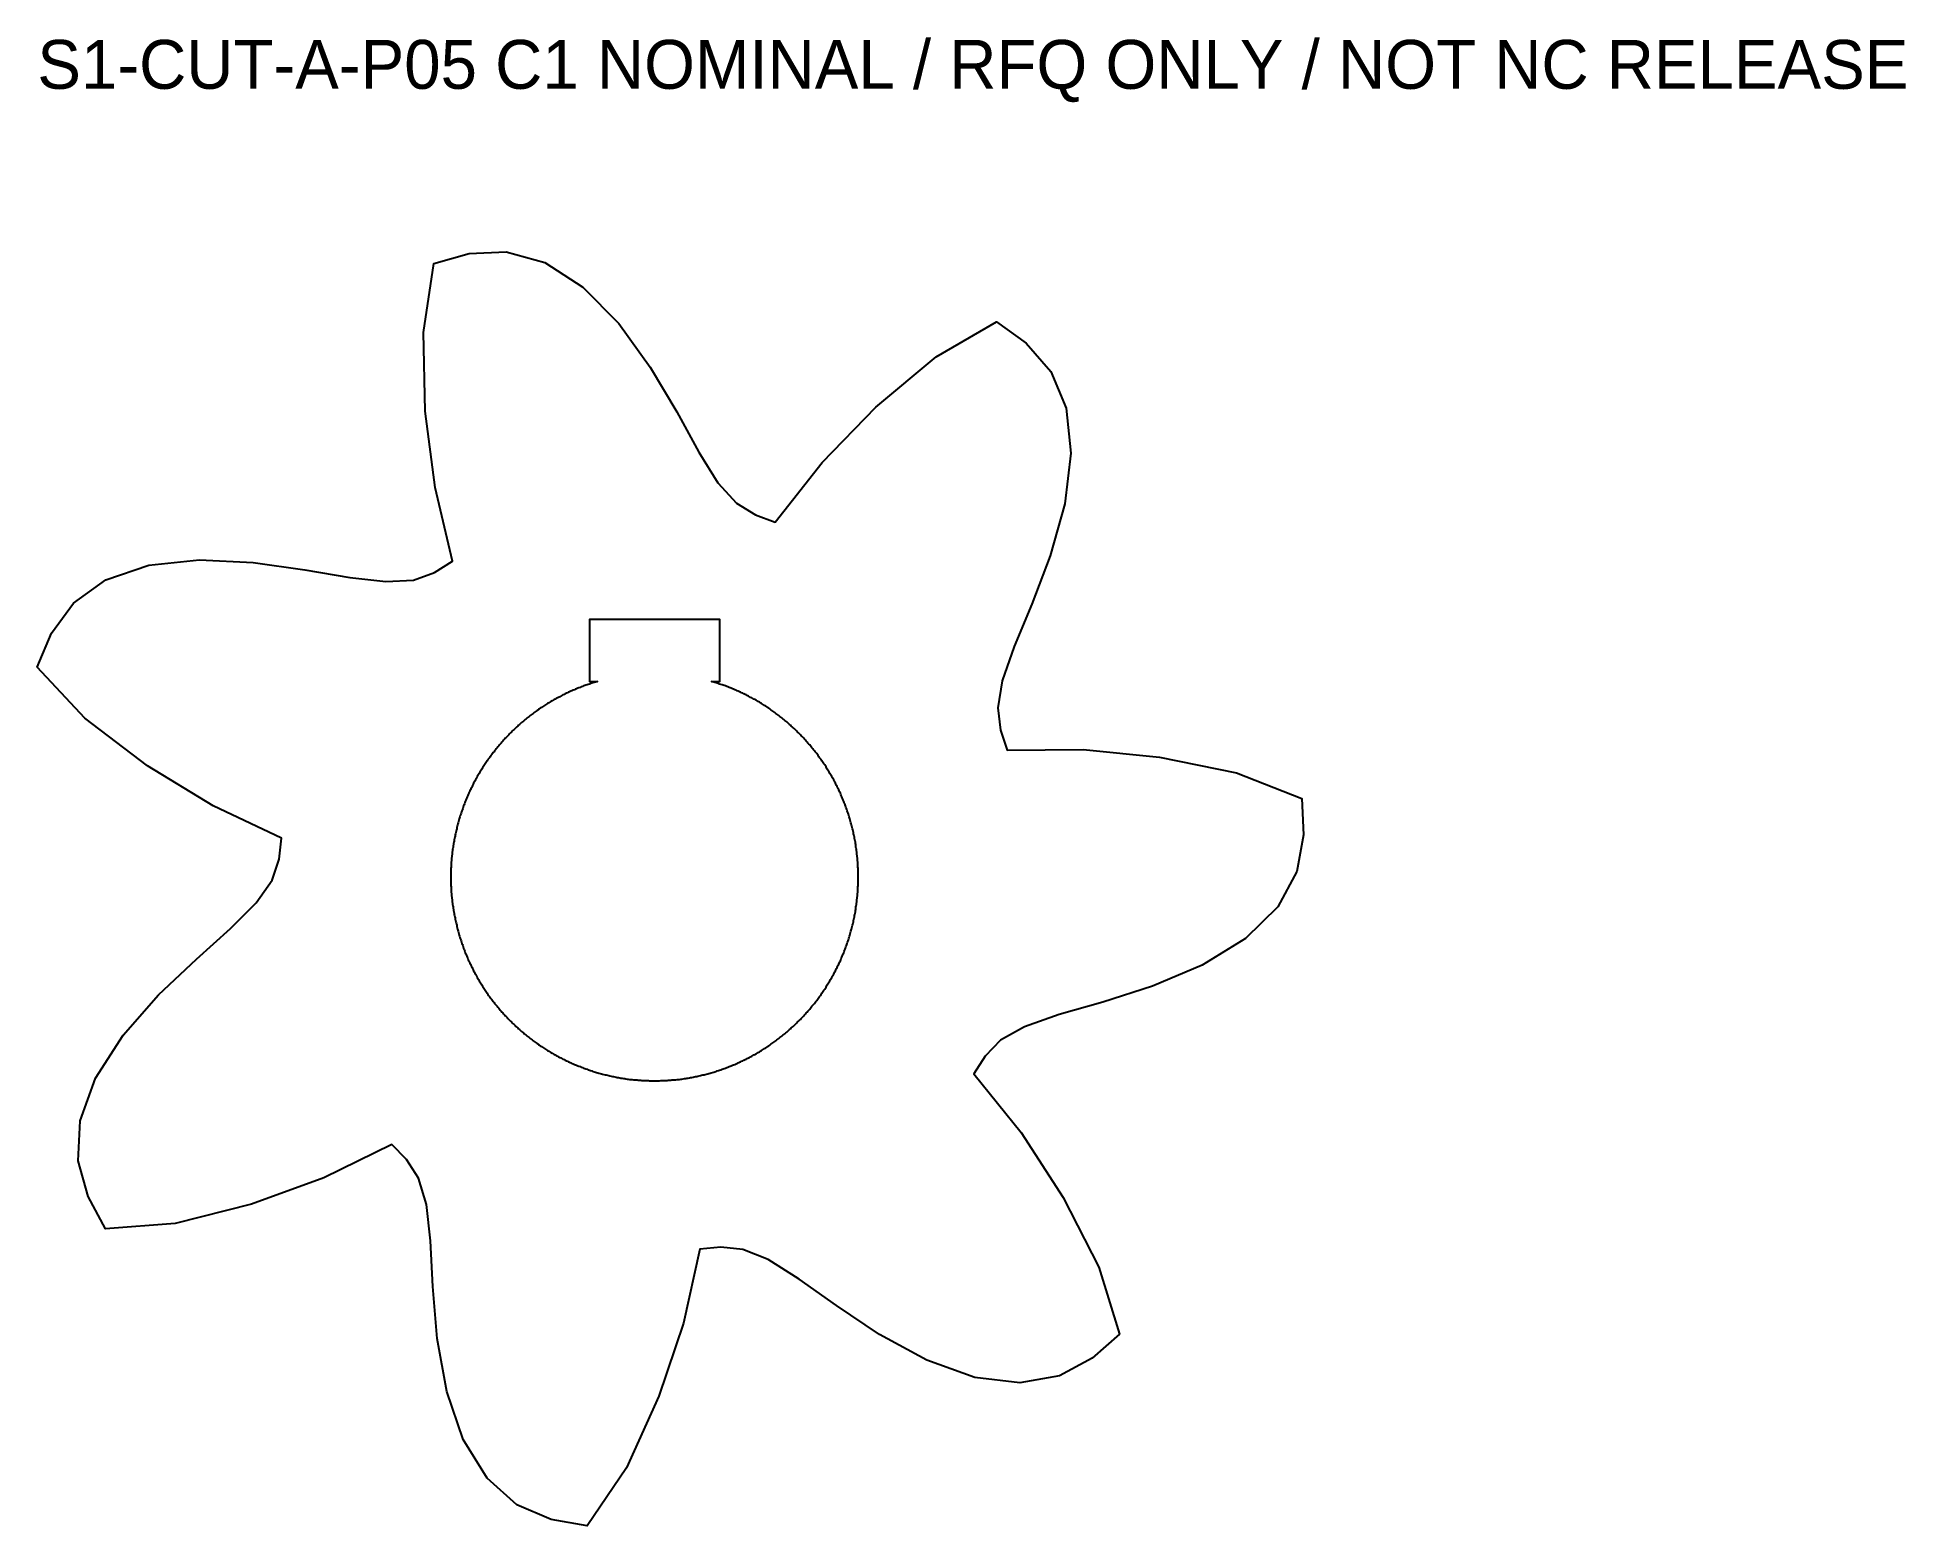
# Model space of a CAD drawing. Header units: millimetres. Extents: x -38 to 77, y -40 to 52.
import ezdxf

# ---------------------------------------------------------------- set-up
doc = ezdxf.new("R2010")
doc.units = ezdxf.units.MM
doc.layers.add('CUT', color=7, linetype='Continuous')
doc.layers.add('INFO', color=7, linetype='Continuous')

msp = doc.modelspace()

# ---------------------------------------------------------------- linework, layer by layer
at = {"layer": 'CUT'}
for points in [[(30.99, 7.36), (35.71, 6.39), (39.71, 4.82), (39.82, 2.58), (39.41, 0.34), (38.24, -1.82), (36.25, -3.77), (33.59, -5.41), (30.55, -6.7), (27.51, -7.67), (24.82, -8.44), (22.7, -9.18), (21.23, -10), (20.28, -10.98), (19.58, -12.07), (22.5, -15.68), (25.08, -19.65), (27.26, -23.94), (28.53, -28.04), (26.85, -29.52), (24.84, -30.6), (22.42, -31.03), (19.66, -30.69), (16.71, -29.64), (13.81, -28.06), (11.16, -26.29), (8.87, -24.67), (6.98, -23.47), (5.42, -22.84), (4.06, -22.7), (2.77, -22.83), (1.77, -27.37), (0.27, -31.85), (-1.72, -36.24), (-4.14, -39.79), (-6.34, -39.4), (-8.44, -38.5), (-10.28, -36.88), (-11.74, -34.51), (-12.75, -31.55), (-13.33, -28.3), (-13.6, -25.11), (-13.75, -22.31), (-14, -20.09), (-14.48, -18.48), (-15.22, -17.33), (-16.12, -16.4), (-20.29, -18.45), (-24.73, -20.07), (-29.41, -21.25), (-33.68, -21.57), (-34.76, -19.6), (-35.36, -17.41), (-35.24, -14.95), (-34.3, -12.33), (-32.61, -9.7), (-30.43, -7.22), (-28.11, -5.03), (-26.02, -3.16), (-24.44, -1.58), (-23.47, -0.2), (-23.04, 1.09), (-22.88, 2.38), (-27.08, 4.36), (-31.12, 6.82), (-34.95, 9.74), (-37.87, 12.88), (-37, 14.95), (-35.65, 16.79), (-33.66, 18.23), (-31.03, 19.13), (-27.92, 19.45), (-24.62, 19.29), (-21.46, 18.84), (-18.69, 18.37), (-16.48, 18.12), (-14.79, 18.22), (-13.51, 18.69), (-12.4, 19.37), (-13.47, 23.89), (-14.07, 28.58), (-14.17, 33.4), (-13.54, 37.64), (-11.38, 38.25), (-9.1, 38.35), (-6.74, 37.69), (-4.39, 36.18), (-2.2, 33.95), (-0.27, 31.28), (1.36, 28.53), (2.71, 26.07), (3.89, 24.18), (5.03, 22.93), (6.19, 22.21), (7.41, 21.77), (10.28, 25.43), (13.57, 28.82), (17.28, 31.9), (20.99, 34.05), (22.81, 32.74), (24.31, 31.02), (25.26, 28.76), (25.55, 26), (25.17, 22.89), (24.28, 19.71), (23.15, 16.73), (22.07, 14.14), (21.33, 12.03), (21.06, 10.37), (21.23, 9.01), (21.64, 7.78), (26.29, 7.82)], [(12.5, 0.15), (12.5, 0.23), (12.5, 0.31), (12.49, 0.38), (12.49, 0.46), (12.49, 0.54), (12.48, 0.61), (12.48, 0.69), (12.48, 0.77), (12.47, 0.84), (12.47, 0.92), (12.46, 1), (12.45, 1.07), (12.45, 1.15), (12.44, 1.23), (12.43, 1.3), (12.42, 1.38), (12.42, 1.45), (12.41, 1.53), (12.4, 1.61), (12.39, 1.68), (12.38, 1.76), (12.36, 1.83), (12.35, 1.91), (12.34, 1.99), (12.33, 2.06), (12.32, 2.14), (12.3, 2.21), (12.29, 2.29), (12.27, 2.36), (12.26, 2.44), (12.24, 2.51), (12.23, 2.59), (12.21, 2.66), (12.2, 2.74), (12.18, 2.81), (12.16, 2.89), (12.14, 2.96), (12.13, 3.04), (12.11, 3.11), (12.09, 3.19), (12.07, 3.26), (12.05, 3.33), (12.03, 3.41), (12.01, 3.48), (11.98, 3.56), (11.96, 3.63), (11.94, 3.7), (11.92, 3.78), (11.89, 3.85), (11.87, 3.92), (11.84, 3.99), (11.82, 4.07), (11.79, 4.14), (11.77, 4.21), (11.74, 4.28), (11.72, 4.36), (11.69, 4.43), (11.66, 4.5), (11.63, 4.57), (11.61, 4.64), (11.58, 4.71), (11.55, 4.78), (11.52, 4.85), (11.49, 4.92), (11.46, 5), (11.43, 5.07), (11.4, 5.14), (11.36, 5.21), (11.33, 5.28), (11.3, 5.34), (11.27, 5.41), (11.23, 5.48), (11.2, 5.55), (11.17, 5.62), (11.13, 5.69), (11.1, 5.76), (11.06, 5.82), (11.02, 5.89), (10.99, 5.96), (10.95, 6.03), (10.91, 6.09), (10.88, 6.16), (10.84, 6.23), (10.8, 6.29), (10.76, 6.36), (10.72, 6.43), (10.68, 6.49), (10.64, 6.56), (10.6, 6.62), (10.56, 6.69), (10.52, 6.75), (10.48, 6.82), (10.44, 6.88), (10.39, 6.94), (10.35, 7.01), (10.31, 7.07), (10.26, 7.13), (10.22, 7.2), (10.18, 7.26), (10.13, 7.32), (10.09, 7.38), (10.04, 7.45), (9.99, 7.51), (9.95, 7.57), (9.9, 7.63), (9.85, 7.69), (9.81, 7.75), (9.76, 7.81), (9.71, 7.87), (9.66, 7.93), (9.61, 7.99), (9.56, 8.05), (9.52, 8.11), (9.47, 8.16), (9.41, 8.22), (9.36, 8.28), (9.31, 8.34), (9.26, 8.39), (9.21, 8.45), (9.16, 8.51), (9.11, 8.56), (9.05, 8.62), (9, 8.67), (8.95, 8.73), (8.89, 8.78), (8.84, 8.84), (8.78, 8.89), (8.73, 8.95), (8.67, 9), (8.62, 9.05), (8.56, 9.11), (8.51, 9.16), (8.45, 9.21), (8.39, 9.26), (8.34, 9.31), (8.28, 9.36), (8.22, 9.41), (8.16, 9.47), (8.11, 9.52), (8.05, 9.56), (7.99, 9.61), (7.93, 9.66), (7.87, 9.71), (7.81, 9.76), (7.75, 9.81), (7.69, 9.85), (7.63, 9.9), (7.57, 9.95), (7.51, 9.99), (7.45, 10.04), (7.38, 10.09), (7.32, 10.13), (7.26, 10.18), (7.2, 10.22), (7.13, 10.26), (7.07, 10.31), (7.01, 10.35), (6.94, 10.39), (6.88, 10.44), (6.82, 10.48), (6.75, 10.52), (6.69, 10.56), (6.62, 10.6), (6.56, 10.64), (6.49, 10.68), (6.43, 10.72), (6.36, 10.76), (6.29, 10.8), (6.23, 10.84), (6.16, 10.88), (6.09, 10.91), (6.03, 10.95), (5.96, 10.99), (5.89, 11.02), (5.82, 11.06), (5.76, 11.1), (5.69, 11.13), (5.62, 11.17), (5.55, 11.2), (5.48, 11.23), (5.41, 11.27), (5.34, 11.3), (5.28, 11.33), (5.21, 11.36), (5.14, 11.4), (5.07, 11.43), (5, 11.46), (4.92, 11.49), (4.85, 11.52), (4.78, 11.55), (4.71, 11.58), (4.64, 11.61), (4.57, 11.63), (4.5, 11.66), (4.43, 11.69), (4.36, 11.72), (4.28, 11.74), (4.21, 11.77), (4.14, 11.79), (4.07, 11.82), (3.99, 11.84), (3.92, 11.87), (3.85, 11.89), (3.78, 11.92), (3.7, 11.94), (3.63, 11.96), (3.56, 11.98), (3.5, 12), (4, 12), (4, 15.8), (-4, 15.8), (-4, 12), (-3.5, 12), (-3.56, 11.98), (-3.63, 11.96), (-3.7, 11.94), (-3.78, 11.92), (-3.85, 11.89), (-3.92, 11.87), (-3.99, 11.84), (-4.07, 11.82), (-4.14, 11.79), (-4.21, 11.77), (-4.28, 11.74), (-4.36, 11.72), (-4.43, 11.69), (-4.5, 11.66), (-4.57, 11.63), (-4.64, 11.61), (-4.71, 11.58), (-4.78, 11.55), (-4.85, 11.52), (-4.92, 11.49), (-5, 11.46), (-5.07, 11.43), (-5.14, 11.4), (-5.21, 11.36), (-5.28, 11.33), (-5.34, 11.3), (-5.41, 11.27), (-5.48, 11.23), (-5.55, 11.2), (-5.62, 11.17), (-5.69, 11.13), (-5.76, 11.1), (-5.82, 11.06), (-5.89, 11.02), (-5.96, 10.99), (-6.03, 10.95), (-6.09, 10.91), (-6.16, 10.88), (-6.23, 10.84), (-6.29, 10.8), (-6.36, 10.76), (-6.43, 10.72), (-6.49, 10.68), (-6.56, 10.64), (-6.62, 10.6), (-6.69, 10.56), (-6.75, 10.52), (-6.82, 10.48), (-6.88, 10.44), (-6.94, 10.39), (-7.01, 10.35), (-7.07, 10.31), (-7.13, 10.26), (-7.2, 10.22), (-7.26, 10.18), (-7.32, 10.13), (-7.38, 10.09), (-7.45, 10.04), (-7.51, 9.99), (-7.57, 9.95), (-7.63, 9.9), (-7.69, 9.85), (-7.75, 9.81), (-7.81, 9.76), (-7.87, 9.71), (-7.93, 9.66), (-7.99, 9.61), (-8.05, 9.56), (-8.11, 9.52), (-8.16, 9.47), (-8.22, 9.41), (-8.28, 9.36), (-8.34, 9.31), (-8.39, 9.26), (-8.45, 9.21), (-8.51, 9.16), (-8.56, 9.11), (-8.62, 9.05), (-8.67, 9), (-8.73, 8.95), (-8.78, 8.89), (-8.84, 8.84), (-8.89, 8.78), (-8.95, 8.73), (-9, 8.67), (-9.05, 8.62), (-9.11, 8.56), (-9.16, 8.51), (-9.21, 8.45), (-9.26, 8.39), (-9.31, 8.34), (-9.36, 8.28), (-9.41, 8.22), (-9.47, 8.16), (-9.52, 8.11), (-9.56, 8.05), (-9.61, 7.99), (-9.66, 7.93), (-9.71, 7.87), (-9.76, 7.81), (-9.81, 7.75), (-9.85, 7.69), (-9.9, 7.63), (-9.95, 7.57), (-9.99, 7.51), (-10.04, 7.45), (-10.09, 7.38), (-10.13, 7.32), (-10.18, 7.26), (-10.22, 7.2), (-10.26, 7.13), (-10.31, 7.07), (-10.35, 7.01), (-10.39, 6.94), (-10.44, 6.88), (-10.48, 6.82), (-10.52, 6.75), (-10.56, 6.69), (-10.6, 6.62), (-10.64, 6.56), (-10.68, 6.49), (-10.72, 6.43), (-10.76, 6.36), (-10.8, 6.29), (-10.84, 6.23), (-10.88, 6.16), (-10.91, 6.09), (-10.95, 6.03), (-10.99, 5.96), (-11.02, 5.89), (-11.06, 5.82), (-11.1, 5.76), (-11.13, 5.69), (-11.17, 5.62), (-11.2, 5.55), (-11.23, 5.48), (-11.27, 5.41), (-11.3, 5.34), (-11.33, 5.28), (-11.36, 5.21), (-11.4, 5.14), (-11.43, 5.07), (-11.46, 5), (-11.49, 4.92), (-11.52, 4.85), (-11.55, 4.78), (-11.58, 4.71), (-11.61, 4.64), (-11.63, 4.57), (-11.66, 4.5), (-11.69, 4.43), (-11.72, 4.36), (-11.74, 4.28), (-11.77, 4.21), (-11.79, 4.14), (-11.82, 4.07), (-11.84, 3.99), (-11.87, 3.92), (-11.89, 3.85), (-11.92, 3.78), (-11.94, 3.7), (-11.96, 3.63), (-11.98, 3.56), (-12.01, 3.48), (-12.03, 3.41), (-12.05, 3.33), (-12.07, 3.26), (-12.09, 3.19), (-12.11, 3.11), (-12.13, 3.04), (-12.14, 2.96), (-12.16, 2.89), (-12.18, 2.81), (-12.2, 2.74), (-12.21, 2.66), (-12.23, 2.59), (-12.24, 2.51), (-12.26, 2.44), (-12.27, 2.36), (-12.29, 2.29), (-12.3, 2.21), (-12.32, 2.14), (-12.33, 2.06), (-12.34, 1.99), (-12.35, 1.91), (-12.36, 1.83), (-12.38, 1.76), (-12.39, 1.68), (-12.4, 1.61), (-12.41, 1.53), (-12.42, 1.45), (-12.42, 1.38), (-12.43, 1.3), (-12.44, 1.23), (-12.45, 1.15), (-12.45, 1.07), (-12.46, 1), (-12.47, 0.92), (-12.47, 0.84), (-12.48, 0.77), (-12.48, 0.69), (-12.48, 0.61), (-12.49, 0.54), (-12.49, 0.46), (-12.49, 0.38), (-12.5, 0.31), (-12.5, 0.23), (-12.5, 0.15), (-12.5, 0.08), (-12.5, 0), (-12.5, -0.08), (-12.5, -0.15), (-12.5, -0.23), (-12.5, -0.31), (-12.49, -0.38), (-12.49, -0.46), (-12.49, -0.54), (-12.48, -0.61), (-12.48, -0.69), (-12.48, -0.77), (-12.47, -0.84), (-12.47, -0.92), (-12.46, -1), (-12.45, -1.07), (-12.45, -1.15), (-12.44, -1.23), (-12.43, -1.3), (-12.42, -1.38), (-12.42, -1.45), (-12.41, -1.53), (-12.4, -1.61), (-12.39, -1.68), (-12.38, -1.76), (-12.36, -1.83), (-12.35, -1.91), (-12.34, -1.99), (-12.33, -2.06), (-12.32, -2.14), (-12.3, -2.21), (-12.29, -2.29), (-12.27, -2.36), (-12.26, -2.44), (-12.24, -2.51), (-12.23, -2.59), (-12.21, -2.66), (-12.2, -2.74), (-12.18, -2.81), (-12.16, -2.89), (-12.14, -2.96), (-12.13, -3.04), (-12.11, -3.11), (-12.09, -3.19), (-12.07, -3.26), (-12.05, -3.33), (-12.03, -3.41), (-12.01, -3.48), (-11.98, -3.56), (-11.96, -3.63), (-11.94, -3.7), (-11.92, -3.78), (-11.89, -3.85), (-11.87, -3.92), (-11.84, -3.99), (-11.82, -4.07), (-11.79, -4.14), (-11.77, -4.21), (-11.74, -4.28), (-11.72, -4.36), (-11.69, -4.43), (-11.66, -4.5), (-11.63, -4.57), (-11.61, -4.64), (-11.58, -4.71), (-11.55, -4.78), (-11.52, -4.85), (-11.49, -4.92), (-11.46, -5), (-11.43, -5.07), (-11.4, -5.14), (-11.36, -5.21), (-11.33, -5.28), (-11.3, -5.34), (-11.27, -5.41), (-11.23, -5.48), (-11.2, -5.55), (-11.17, -5.62), (-11.13, -5.69), (-11.1, -5.76), (-11.06, -5.82), (-11.02, -5.89), (-10.99, -5.96), (-10.95, -6.03), (-10.91, -6.09), (-10.88, -6.16), (-10.84, -6.23), (-10.8, -6.29), (-10.76, -6.36), (-10.72, -6.43), (-10.68, -6.49), (-10.64, -6.56), (-10.6, -6.62), (-10.56, -6.69), (-10.52, -6.75), (-10.48, -6.82), (-10.44, -6.88), (-10.39, -6.94), (-10.35, -7.01), (-10.31, -7.07), (-10.26, -7.13), (-10.22, -7.2), (-10.18, -7.26), (-10.13, -7.32), (-10.09, -7.38), (-10.04, -7.45), (-9.99, -7.51), (-9.95, -7.57), (-9.9, -7.63), (-9.85, -7.69), (-9.81, -7.75), (-9.76, -7.81), (-9.71, -7.87), (-9.66, -7.93), (-9.61, -7.99), (-9.56, -8.05), (-9.52, -8.11), (-9.47, -8.16), (-9.41, -8.22), (-9.36, -8.28), (-9.31, -8.34), (-9.26, -8.39), (-9.21, -8.45), (-9.16, -8.51), (-9.11, -8.56), (-9.05, -8.62), (-9, -8.67), (-8.95, -8.73), (-8.89, -8.78), (-8.84, -8.84), (-8.78, -8.89), (-8.73, -8.95), (-8.67, -9), (-8.62, -9.05), (-8.56, -9.11), (-8.51, -9.16), (-8.45, -9.21), (-8.39, -9.26), (-8.34, -9.31), (-8.28, -9.36), (-8.22, -9.41), (-8.16, -9.47), (-8.11, -9.52), (-8.05, -9.56), (-7.99, -9.61), (-7.93, -9.66), (-7.87, -9.71), (-7.81, -9.76), (-7.75, -9.81), (-7.69, -9.85), (-7.63, -9.9), (-7.57, -9.95), (-7.51, -9.99), (-7.45, -10.04), (-7.38, -10.09), (-7.32, -10.13), (-7.26, -10.18), (-7.2, -10.22), (-7.13, -10.26), (-7.07, -10.31), (-7.01, -10.35), (-6.94, -10.39), (-6.88, -10.44), (-6.82, -10.48), (-6.75, -10.52), (-6.69, -10.56), (-6.62, -10.6), (-6.56, -10.64), (-6.49, -10.68), (-6.43, -10.72), (-6.36, -10.76), (-6.29, -10.8), (-6.23, -10.84), (-6.16, -10.88), (-6.09, -10.91), (-6.03, -10.95), (-5.96, -10.99), (-5.89, -11.02), (-5.82, -11.06), (-5.76, -11.1), (-5.69, -11.13), (-5.62, -11.17), (-5.55, -11.2), (-5.48, -11.23), (-5.41, -11.27), (-5.34, -11.3), (-5.28, -11.33), (-5.21, -11.36), (-5.14, -11.4), (-5.07, -11.43), (-5, -11.46), (-4.92, -11.49), (-4.85, -11.52), (-4.78, -11.55), (-4.71, -11.58), (-4.64, -11.61), (-4.57, -11.63), (-4.5, -11.66), (-4.43, -11.69), (-4.36, -11.72), (-4.28, -11.74), (-4.21, -11.77), (-4.14, -11.79), (-4.07, -11.82), (-3.99, -11.84), (-3.92, -11.87), (-3.85, -11.89), (-3.78, -11.92), (-3.7, -11.94), (-3.63, -11.96), (-3.56, -11.98), (-3.48, -12.01), (-3.41, -12.03), (-3.33, -12.05), (-3.26, -12.07), (-3.19, -12.09), (-3.11, -12.11), (-3.04, -12.13), (-2.96, -12.14), (-2.89, -12.16), (-2.81, -12.18), (-2.74, -12.2), (-2.66, -12.21), (-2.59, -12.23), (-2.51, -12.24), (-2.44, -12.26), (-2.36, -12.27), (-2.29, -12.29), (-2.21, -12.3), (-2.14, -12.32), (-2.06, -12.33), (-1.99, -12.34), (-1.91, -12.35), (-1.83, -12.36), (-1.76, -12.38), (-1.68, -12.39), (-1.61, -12.4), (-1.53, -12.41), (-1.45, -12.42), (-1.38, -12.42), (-1.3, -12.43), (-1.23, -12.44), (-1.15, -12.45), (-1.07, -12.45), (-1, -12.46), (-0.92, -12.47), (-0.84, -12.47), (-0.77, -12.48), (-0.69, -12.48), (-0.61, -12.48), (-0.54, -12.49), (-0.46, -12.49), (-0.38, -12.49), (-0.31, -12.5), (-0.23, -12.5), (-0.15, -12.5), (-0.08, -12.5), (0, -12.5), (0.08, -12.5), (0.15, -12.5), (0.23, -12.5), (0.31, -12.5), (0.38, -12.49), (0.46, -12.49), (0.54, -12.49), (0.61, -12.48), (0.69, -12.48), (0.77, -12.48), (0.84, -12.47), (0.92, -12.47), (1, -12.46), (1.07, -12.45), (1.15, -12.45), (1.23, -12.44), (1.3, -12.43), (1.38, -12.42), (1.45, -12.42), (1.53, -12.41), (1.61, -12.4), (1.68, -12.39), (1.76, -12.38), (1.83, -12.36), (1.91, -12.35), (1.99, -12.34), (2.06, -12.33), (2.14, -12.32), (2.21, -12.3), (2.29, -12.29), (2.36, -12.27), (2.44, -12.26), (2.51, -12.24), (2.59, -12.23), (2.66, -12.21), (2.74, -12.2), (2.81, -12.18), (2.89, -12.16), (2.96, -12.14), (3.04, -12.13), (3.11, -12.11), (3.19, -12.09), (3.26, -12.07), (3.33, -12.05), (3.41, -12.03), (3.48, -12.01), (3.56, -11.98), (3.63, -11.96), (3.7, -11.94), (3.78, -11.92), (3.85, -11.89), (3.92, -11.87), (3.99, -11.84), (4.07, -11.82), (4.14, -11.79), (4.21, -11.77), (4.28, -11.74), (4.36, -11.72), (4.43, -11.69), (4.5, -11.66), (4.57, -11.63), (4.64, -11.61), (4.71, -11.58), (4.78, -11.55), (4.85, -11.52), (4.92, -11.49), (5, -11.46), (5.07, -11.43), (5.14, -11.4), (5.21, -11.36), (5.28, -11.33), (5.34, -11.3), (5.41, -11.27), (5.48, -11.23), (5.55, -11.2), (5.62, -11.17), (5.69, -11.13), (5.76, -11.1), (5.82, -11.06), (5.89, -11.02), (5.96, -10.99), (6.03, -10.95), (6.09, -10.91), (6.16, -10.88), (6.23, -10.84), (6.29, -10.8), (6.36, -10.76), (6.43, -10.72), (6.49, -10.68), (6.56, -10.64), (6.62, -10.6), (6.69, -10.56), (6.75, -10.52), (6.82, -10.48), (6.88, -10.44), (6.94, -10.39), (7.01, -10.35), (7.07, -10.31), (7.13, -10.26), (7.2, -10.22), (7.26, -10.18), (7.32, -10.13), (7.38, -10.09), (7.45, -10.04), (7.51, -9.99), (7.57, -9.95), (7.63, -9.9), (7.69, -9.85), (7.75, -9.81), (7.81, -9.76), (7.87, -9.71), (7.93, -9.66), (7.99, -9.61), (8.05, -9.56), (8.11, -9.52), (8.16, -9.47), (8.22, -9.41), (8.28, -9.36), (8.34, -9.31), (8.39, -9.26), (8.45, -9.21), (8.51, -9.16), (8.56, -9.11), (8.62, -9.05), (8.67, -9), (8.73, -8.95), (8.78, -8.89), (8.84, -8.84), (8.89, -8.78), (8.95, -8.73), (9, -8.67), (9.05, -8.62), (9.11, -8.56), (9.16, -8.51), (9.21, -8.45), (9.26, -8.39), (9.31, -8.34), (9.36, -8.28), (9.41, -8.22), (9.47, -8.16), (9.52, -8.11), (9.56, -8.05), (9.61, -7.99), (9.66, -7.93), (9.71, -7.87), (9.76, -7.81), (9.81, -7.75), (9.85, -7.69), (9.9, -7.63), (9.95, -7.57), (9.99, -7.51), (10.04, -7.45), (10.09, -7.38), (10.13, -7.32), (10.18, -7.26), (10.22, -7.2), (10.26, -7.13), (10.31, -7.07), (10.35, -7.01), (10.39, -6.94), (10.44, -6.88), (10.48, -6.82), (10.52, -6.75), (10.56, -6.69), (10.6, -6.62), (10.64, -6.56), (10.68, -6.49), (10.72, -6.43), (10.76, -6.36), (10.8, -6.29), (10.84, -6.23), (10.88, -6.16), (10.91, -6.09), (10.95, -6.03), (10.99, -5.96), (11.02, -5.89), (11.06, -5.82), (11.1, -5.76), (11.13, -5.69), (11.17, -5.62), (11.2, -5.55), (11.23, -5.48), (11.27, -5.41), (11.3, -5.34), (11.33, -5.28), (11.36, -5.21), (11.4, -5.14), (11.43, -5.07), (11.46, -5), (11.49, -4.92), (11.52, -4.85), (11.55, -4.78), (11.58, -4.71), (11.61, -4.64), (11.63, -4.57), (11.66, -4.5), (11.69, -4.43), (11.72, -4.36), (11.74, -4.28), (11.77, -4.21), (11.79, -4.14), (11.82, -4.07), (11.84, -3.99), (11.87, -3.92), (11.89, -3.85), (11.92, -3.78), (11.94, -3.7), (11.96, -3.63), (11.98, -3.56), (12.01, -3.48), (12.03, -3.41), (12.05, -3.33), (12.07, -3.26), (12.09, -3.19), (12.11, -3.11), (12.13, -3.04), (12.14, -2.96), (12.16, -2.89), (12.18, -2.81), (12.2, -2.74), (12.21, -2.66), (12.23, -2.59), (12.24, -2.51), (12.26, -2.44), (12.27, -2.36), (12.29, -2.29), (12.3, -2.21), (12.32, -2.14), (12.33, -2.06), (12.34, -1.99), (12.35, -1.91), (12.36, -1.83), (12.38, -1.76), (12.39, -1.68), (12.4, -1.61), (12.41, -1.53), (12.42, -1.45), (12.42, -1.38), (12.43, -1.3), (12.44, -1.23), (12.45, -1.15), (12.45, -1.07), (12.46, -1), (12.47, -0.92), (12.47, -0.84), (12.48, -0.77), (12.48, -0.69), (12.48, -0.61), (12.49, -0.54), (12.49, -0.46), (12.49, -0.38), (12.5, -0.31), (12.5, -0.23), (12.5, -0.15), (12.5, -0.08), (12.5, 0), (12.5, 0.08)]]:
    msp.add_lwpolyline(points, close=True, dxfattribs=at)

# ---------------------------------------------------------------- texts
at = {"layer": 'INFO'}
msp.add_text('S1-CUT-A-P05 C1 NOMINAL / RFQ ONLY / NOT NC RELEASE', height=3, dxfattribs=at).set_placement((-37.87, 48.35))

doc.saveas('drawing.dxf')
